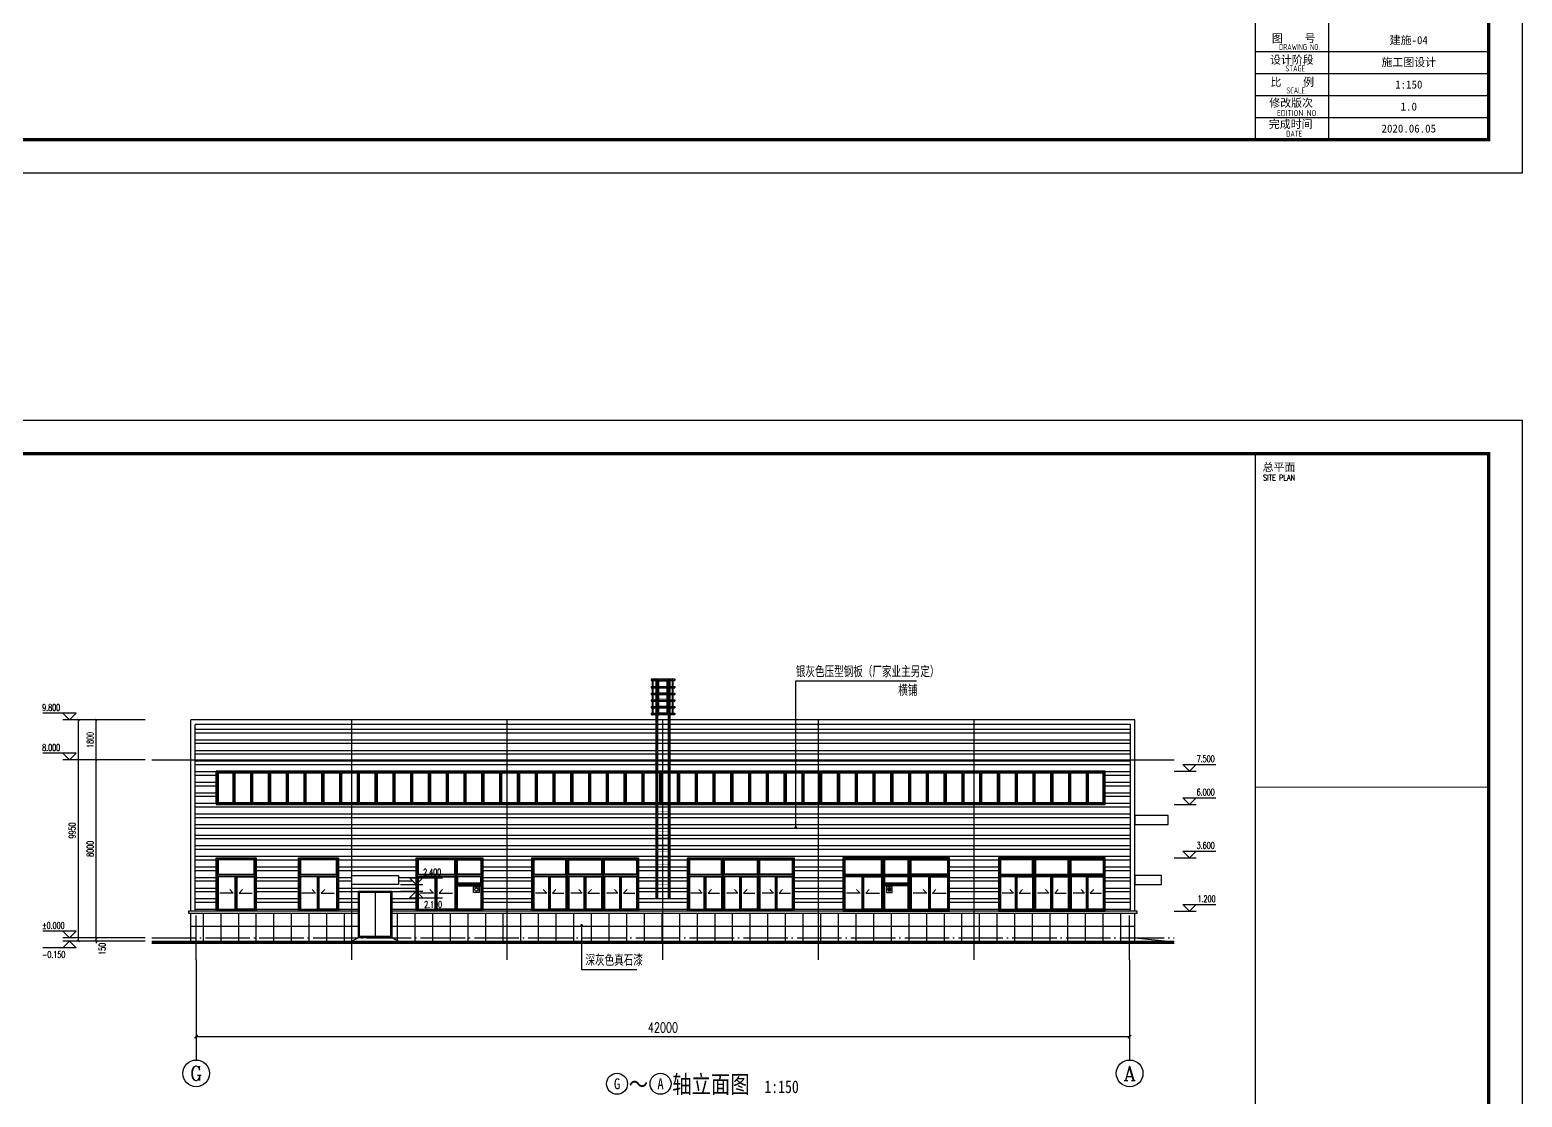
# Model space of a CAD drawing. Extents: x -16809 to 109341, y -15901 to 593582.
# Drawn here: x 42198 to 109341, y 168524 to 216541 of the extents above; entities that cross this region are included whole.
import ezdxf
from ezdxf.enums import TextEntityAlignment as Align

# ---------------------------------------------------------------- set-up
doc = ezdxf.new("R2010")
doc.units = 0
doc.header["$LTSCALE"] = 1000
doc.header["$MEASUREMENT"] = 0
doc.linetypes.add('DASHED', pattern=[0.75, 0.5, -0.25])
doc.linetypes.add('DOTE', pattern=[2.42, 2, -0.2, 0.02, -0.2])
doc.layers.get('Defpoints').update_dxf_attribs({"color": 250})
for name, color, linetype in [('0 - 立面线', 7, 'Continuous'), ('0-建筑立面', 255, 'Continuous'), ('AXIS', 171, 'Continuous'), ('AXIS_TEXT', 7, 'Continuous'), ('DIM_ELEV', 171, 'Continuous'), ('DIM_LEAD', 171, 'Continuous'), ('DOTE', 14, 'DOTE'), ('PUB_TEXT', 7, 'Continuous'), ('PUB_TITLE', 171, 'Continuous'), ('TK', 4, 'Continuous'), ('WINDOW', 140, 'Continuous'), ('填充', 8, 'Continuous')]:
    doc.layers.add(name, color=color, linetype=linetype)
doc.layers.add('02', color=1, linetype='Continuous', lineweight=15)
doc.styles.add('_TCH_AXIS', font='COMPLEX', dxfattribs={"bigfont": 'GBCBIG'})
doc.styles.add('_TCH_DIM', font='SIMPLEX', dxfattribs={"bigfont": 'GBCBIG'})
doc.styles.add('_TCH_DIM_T3', font='SIMPLEX', dxfattribs={"width": 0.705882, "bigfont": 'GBCBIG'})
doc.styles.add('COMPLEX', font='COMPLEX')
doc.styles.add('ROMANS', font='romans__.ttf', dxfattribs={"width": 0.65, "height": 231.275})
doc.styles.add('TSSD_REIN', font='tssdeng.shx', dxfattribs={"width": 0.7, "bigfont": 'tssdchn.shx'})
doc.styles.add('图签宋体', font='', dxfattribs={"height": 300})
doc.styles.add('宋体', font='', dxfattribs={"width": 0.8})
doc.styles.get('图签宋体').set_extended_font_data('NSimSun')
doc.styles.get('宋体').set_extended_font_data('SimSun')
doc.dimstyles.new('_TCH_ARCH&&100', dxfattribs={"dimtxt": 297.5, "dimasz": 100, "dimexe": 250, "dimexo": 300, "dimgap": 126.25, "dimtad": 1, "dimdec": 0, "dimzin": 0, "dimdsep": 46, "dimtxsty": '_TCH_DIM_T3', "dimblk": 'ARCHTICK', "dimcen": 0.09, "dimclrt": 7, "dimazin": 2, "dimtfac": 1, "dimtdec": 0, "dimtix": 1, "dimtmove": 2, "dimatfit": 3, "dimfxl": 0, "dimtolj": 1, "dimtzin": 0, "dimarcsym": 0})
doc.dimstyles.new('_TCH_ARCH&&150', dxfattribs={"dimtxt": 446.25, "dimasz": 150, "dimexe": 375, "dimexo": 450, "dimgap": 189.375, "dimtad": 1, "dimdec": 0, "dimzin": 0, "dimdsep": 46, "dimtxsty": '_TCH_DIM_T3', "dimblk": 'ARCHTICK', "dimcen": 0.09, "dimclrt": 7, "dimazin": 2, "dimtfac": 1, "dimtdec": 0, "dimtix": 1, "dimtmove": 2, "dimatfit": 3, "dimfxl": 0, "dimtolj": 1, "dimtzin": 0, "dimarcsym": 0})

# ---------------------------------------------------------------- blocks, each defined once
blk = doc.blocks.new('A$C7BE47643')
at = {"layer": 'WINDOW'}
for p, q in [((800, 50), (800, 1575)), ((2400, 50), (2400, 1575)), ((4000, 50), (4000, 1575))]:
    blk.add_line(p, q, dxfattribs=at)
for points in [[(0, 0), (4800, 0), (4800, 2400), (0, 2400)], [(50, 50), (4750, 50), (4750, 2350), (50, 2350)], [(1575, 2350), (1625, 2350), (1625, 50), (1575, 50)], [(3175, 2350), (3225, 2350), (3225, 50), (3175, 50)], [(4750, 1625), (4750, 1575), (50, 1575), (50, 1625)]]:
    blk.add_lwpolyline(points, close=True, dxfattribs=at)
at = {"layer": 'WINDOW', "color": 252}
for points in [[(1535, 2310), (90, 2310), (90, 1665), (1535, 1665)], [(3135, 2310), (1665, 2310), (1665, 1665), (3135, 1665)], [(3265, 2310), (4710, 2310), (4710, 1665), (3265, 1665)], [(760, 1535), (90, 1535), (90, 90), (760, 90)], [(840, 1535), (1535, 1535), (1535, 90), (840, 90)], [(2360, 1535), (1665, 1535), (1665, 90), (2360, 90)], [(2440, 1535), (3135, 1535), (3135, 90), (2440, 90)], [(3960, 1535), (3265, 1535), (3265, 90), (3960, 90)], [(4040, 1535), (4710, 1535), (4710, 90), (4040, 90)]]:
    blk.add_lwpolyline(points, close=True, dxfattribs=at)
at = {"layer": 'WINDOW'}
for points in [[(515, 972), (671, 813), (160, 813)], [(1085, 972), (929, 813), (1440, 813)], [(2115, 972), (2271, 813), (1760, 813)], [(2685, 972), (2529, 813), (3040, 813)], [(3715, 972), (3871, 813), (3360, 813)], [(4285, 972), (4129, 813), (4640, 813)]]:
    blk.add_lwpolyline(points, dxfattribs=at)
blk = doc.blocks.new('A$C474D48D3')
at = {"layer": '02'}
h = blk.add_hatch(color=256, dxfattribs=at)
edge = h.paths.add_edge_path()
edge.add_arc((-125, -125), 75, 0, 360)
blk.add_lwpolyline([(-250, 0), (0, 0), (0, -250), (-250, -250)], close=True)
blk.add_circle((-125, -125), 75)
blk = doc.blocks.new('A$C5D2F2028')
at = {"layer": 'WINDOW'}
for p, q in [((900, 50), (900, 1575)), ((3900, 50), (3900, 1575))]:
    blk.add_line(p, q, dxfattribs=at)
for points in [[(0, 0), (4800, 0), (4800, 2400), (0, 2400)], [(50, 50), (4750, 50), (4750, 2350), (50, 2350)], [(1775, 2350), (1825, 2350), (1825, 50), (1775, 50)], [(2975, 2350), (3025, 2350), (3025, 50), (2975, 50)], [(4750, 1625), (4750, 1575), (50, 1575), (50, 1625)]]:
    blk.add_lwpolyline(points, close=True, dxfattribs=at)
at = {"layer": 'WINDOW', "color": 252}
for points in [[(1735, 2310), (90, 2310), (90, 1665), (1735, 1665)], [(2935, 2310), (1865, 2310), (1865, 1665), (2935, 1665)], [(3065, 2310), (4710, 2310), (4710, 1665), (3065, 1665)], [(860, 1535), (90, 1535), (90, 90), (860, 90)], [(940, 1535), (1735, 1535), (1735, 90), (940, 90)], [(1865, 1265), (2935, 1265), (2935, 1535), (1865, 1535)], [(3860, 1535), (3065, 1535), (3065, 90), (3860, 90)], [(3940, 1535), (4710, 1535), (4710, 90), (3940, 90)], [(2935, 1135), (1865, 1135), (1865, 90), (2935, 90)]]:
    blk.add_lwpolyline(points, close=True, dxfattribs=at)
at = {"layer": 'WINDOW'}
for points in [[(615, 972), (771, 813), (160, 813)], [(1185, 972), (1029, 813), (1640, 813)], [(1825, 1225), (2975, 1225)], [(2975, 1175), (1825, 1175)], [(3615, 972), (3771, 813), (3160, 813)], [(4185, 972), (4029, 813), (4640, 813)]]:
    blk.add_lwpolyline(points, dxfattribs=at)
at = {"xscale": -1}
blk.add_blockref('A$C474D48D3', (1965, 1091), dxfattribs=at)
blk = doc.blocks.new('A$C1AEC7027')
at = {"layer": 'WINDOW'}
blk.add_line((750, 2050), (750, 50), dxfattribs=at)
for points in [[(1500, 2100), (0, 2100), (0, 0), (1500, 0)], [(1450, 2050), (50, 2050), (50, 50), (1450, 50)]]:
    blk.add_lwpolyline(points, close=True, dxfattribs=at)
blk = doc.blocks.new('A$C044746B4')
at = {"layer": 'WINDOW'}
blk.add_line((2100, 50), (2100, 1575), dxfattribs=at)
for points in [[(0, 0), (3000, 0), (3000, 2400), (0, 2400)], [(50, 50), (2950, 50), (2950, 2350), (50, 2350)], [(1175, 2350), (1225, 2350), (1225, 50), (1175, 50)], [(2950, 1625), (2950, 1575), (50, 1575), (50, 1625)], [(1175, 1225), (50, 1225), (50, 1175), (1175, 1175)]]:
    blk.add_lwpolyline(points, close=True, dxfattribs=at)
at = {"layer": 'WINDOW', "color": 252}
for points in [[(1135, 2310), (90, 2310), (90, 1665), (1135, 1665)], [(1265, 2310), (2910, 2310), (2910, 1665), (1265, 1665)], [(1135, 1265), (90, 1265), (90, 1535), (1135, 1535)], [(2060, 1535), (1265, 1535), (1265, 90), (2060, 90)], [(2140, 1535), (2910, 1535), (2910, 90), (2140, 90)], [(1135, 1135), (90, 1135), (90, 90), (1135, 90)]]:
    blk.add_lwpolyline(points, close=True, dxfattribs=at)
at = {"layer": 'WINDOW'}
for points in [[(1815, 972), (1971, 813), (1360, 813)], [(2385, 972), (2229, 813), (2840, 813)]]:
    blk.add_lwpolyline(points, dxfattribs=at)
at = {"xscale": -1}
blk.add_blockref('A$C474D48D3', (165, 1091), dxfattribs=at)
blk = doc.blocks.new('A$C18C72275')
at = {"layer": 'WINDOW'}
blk.add_line((900, 50), (900, 1575), dxfattribs=at)
for points in [[(1800, 0), (0, 0), (0, 2400), (1800, 2400)], [(1750, 50), (50, 50), (50, 2350), (1750, 2350)], [(50, 1625), (50, 1575), (1750, 1575), (1750, 1625)]]:
    blk.add_lwpolyline(points, close=True, dxfattribs=at)
at = {"layer": 'WINDOW', "color": 252}
for points in [[(1710, 2310), (90, 2310), (90, 1665), (1710, 1665)], [(860, 1535), (90, 1535), (90, 90), (860, 90)], [(940, 1535), (1710, 1535), (1710, 90), (940, 90)]]:
    blk.add_lwpolyline(points, close=True, dxfattribs=at)
at = {"layer": 'WINDOW'}
for points in [[(615, 972), (771, 813), (160, 813)], [(1185, 972), (1029, 813), (1615, 813)]]:
    blk.add_lwpolyline(points, dxfattribs=at)
blk = doc.blocks.new('GeYuanFrame_12877651', base_point=(20.09, 4.53))
at = {"layer": 'PUB_TITLE'}
blk.add_lwpolyline([(803.09, 14.53), (803.09, 111.33)], dxfattribs=at)
at = {"layer": 'TK'}
for p, q in [((781.09, 40.97), (851.09, 40.97)), ((781.09, 34.37), (851.09, 34.37)), ((781.09, 27.77), (851.09, 27.77)), ((781.09, 21.17), (851.09, 21.17)), ((781.09, 14.53), (851.09, 14.53))]:
    blk.add_line(p, q, dxfattribs=at)
blk.add_lwpolyline([(20.09, 4.53), (20.09, 598.53), (861.09, 598.53), (861.09, 4.53)], close=True, dxfattribs=at)
at = {"layer": 'TK', "const_width": 1}
blk.add_lwpolyline([(45.09, 588.53), (851.09, 588.53), (851.09, 14.53), (45.09, 14.53)], close=True, dxfattribs=at)
at = {"layer": 'TK', "const_width": 0.4}
blk.add_lwpolyline([(781.09, 588.53), (781.09, 14.53)], dxfattribs=at)
at = {"layer": 'TK', "style": '图签宋体'}
for s, p in [('图    号', (786.02, 43.77)), ('设计阶段', (785.45, 37.32)), ('比    例', (785.59, 30.63)), ('修改版次', (785.24, 24.41)), ('完成时间', (785.11, 18.02))]:
    blk.add_text(s, height=2.4, dxfattribs=at).set_placement(p)
at = {"layer": 'TK', "style": 'TSSD_REIN'}
for s, width, p in [('DRAWING NO.', 0.7, (788.19, 41.45)), ('STAGE', 0.7, (790.09, 35.03)), ('SCALE', 0.7, (790.38, 28.42)), ('EDITION NO.', 0.8, (787.53, 21.64)), ('DATE', 0.7, (790.33, 15.45))]:
    blk.add_text(s, height=1.8, dxfattribs=dict(at, width=width)).set_placement(p)
at = {"layer": 'TK', "char_height": 2.4, "width": 48, "attachment_point": 5, "style": '图签宋体'}
for s, insert in [('建施-04', (827.09, 44.27)), ('施工图设计', (827.09, 37.67)), ('1:150', (827.09, 31.07)), ('1.0', (827.09, 24.47)), ('2020.06.05', (827.09, 17.88))]:
    blk.add_mtext(s, dxfattribs=dict(at, insert=insert))
blk = doc.blocks.new('GeYuanFrame_23765231', base_point=(20.09, 4.53))
at = {"layer": 'TK'}
blk.add_lwpolyline([(20.09, 4.53), (20.09, 598.53), (861.09, 598.53), (861.09, 4.53)], close=True, dxfattribs=at)
at = {"layer": 'TK', "const_width": 1}
blk.add_lwpolyline([(45.09, 588.53), (851.09, 588.53), (851.09, 14.53), (45.09, 14.53)], close=True, dxfattribs=at)
at = {"layer": 'TK'}
for points, const_width in [([(781.09, 588.53), (781.09, 14.53)], 0.4), ([(781.09, 488.5), (851.09, 488.5)], 0.35)]:
    blk.add_lwpolyline(points, dxfattribs=dict(at, const_width=const_width))
at = {"layer": 'TK', "style": '图签宋体'}
blk.add_text('总平面', height=2.4, dxfattribs=at).set_placement((783.23, 583.28))
at = {"layer": 'TK', "style": 'ROMANS', "width": 0.76}
blk.add_text('SITE PLAN', height=1.697, dxfattribs=at).set_placement((783.35, 580.49))
blk = doc.blocks.new('QERQ')
at = {"layer": 'WINDOW'}
for p, q in [((0, 50), (0, 1450)), ((800, 50), (800, 1450)), ((1600, 50), (1600, 1450)), ((2400, 50), (2400, 1450)), ((3200, 50), (3200, 1450)), ((4000, 50), (4000, 1450)), ((4800, 50), (4800, 1450)), ((5600, 50), (5600, 1450)), ((6400, 50), (6400, 1450)), ((7200, 50), (7200, 1450)), ((8000, 50), (8000, 1450)), ((8800, 50), (8800, 1450)), ((9600, 50), (9600, 1450)), ((10400, 50), (10400, 1450)), ((11200, 50), (11200, 1450)), ((12000, 50), (12000, 1450)), ((12800, 50), (12800, 1450)), ((13600, 50), (13600, 1450)), ((14400, 50), (14400, 1450)), ((15200, 50), (15200, 1450)), ((16000, 50), (16000, 1450)), ((16800, 50), (16800, 1450)), ((17600, 50), (17600, 1450)), ((18400, 50), (18400, 1450)), ((19200, 50), (19200, 1450)), ((20000, 50), (20000, 1450)), ((20800, 50), (20800, 1450)), ((21600, 50), (21600, 1450)), ((22400, 50), (22400, 1450)), ((23200, 50), (23200, 1450)), ((24000, 50), (24000, 1450)), ((24800, 50), (24800, 1450)), ((25600, 50), (25600, 1450)), ((26400, 50), (26400, 1450)), ((27200, 50), (27200, 1450)), ((28000, 50), (28000, 1450)), ((28800, 50), (28800, 1450)), ((29600, 50), (29600, 1450)), ((30400, 50), (30400, 1450)), ((31200, 50), (31200, 1450)), ((32000, 50), (32000, 1450)), ((32800, 50), (32800, 1450)), ((33600, 50), (33600, 1450)), ((34400, 50), (34400, 1450)), ((35200, 50), (35200, 1450)), ((36000, 50), (36000, 1450)), ((36800, 50), (36800, 1450)), ((37600, 50), (37600, 1450)), ((38400, 50), (38400, 1450)), ((39200, 50), (39200, 1450))]:
    blk.add_line(p, q, dxfattribs=at)
for points in [[(0, 0), (40000, 0), (40000, 1500), (0, 1500)], [(50, 50), (39950, 50), (39950, 1450), (50, 1450)]]:
    blk.add_lwpolyline(points, close=True, dxfattribs=at)
at = {"layer": 'WINDOW', "color": 251}
for points in [[(760, 1410), (90, 1410), (90, 90), (760, 90)], [(1560, 1410), (840, 1410), (840, 90), (1560, 90)], [(2360, 1410), (1640, 1410), (1640, 90), (2360, 90)], [(3160, 1410), (2440, 1410), (2440, 90), (3160, 90)], [(3960, 1410), (3240, 1410), (3240, 90), (3960, 90)], [(4760, 1410), (4040, 1410), (4040, 90), (4760, 90)], [(5560, 1410), (4840, 1410), (4840, 90), (5560, 90)], [(6360, 1410), (5640, 1410), (5640, 90), (6360, 90)], [(7160, 1410), (6440, 1410), (6440, 90), (7160, 90)], [(7960, 1410), (7240, 1410), (7240, 90), (7960, 90)], [(8760, 1410), (8040, 1410), (8040, 90), (8760, 90)], [(9560, 1410), (8840, 1410), (8840, 90), (9560, 90)], [(10360, 1410), (9640, 1410), (9640, 90), (10360, 90)], [(11160, 1410), (10440, 1410), (10440, 90), (11160, 90)], [(11960, 1410), (11240, 1410), (11240, 90), (11960, 90)], [(12760, 1410), (12040, 1410), (12040, 90), (12760, 90)], [(13560, 1410), (12840, 1410), (12840, 90), (13560, 90)], [(14360, 1410), (13640, 1410), (13640, 90), (14360, 90)], [(15160, 1410), (14440, 1410), (14440, 90), (15160, 90)], [(15960, 1410), (15240, 1410), (15240, 90), (15960, 90)], [(16760, 1410), (16040, 1410), (16040, 90), (16760, 90)], [(17560, 1410), (16840, 1410), (16840, 90), (17560, 90)], [(18360, 1410), (17640, 1410), (17640, 90), (18360, 90)], [(19160, 1410), (18440, 1410), (18440, 90), (19160, 90)], [(19960, 1410), (19240, 1410), (19240, 90), (19960, 90)], [(20760, 1410), (20040, 1410), (20040, 90), (20760, 90)], [(21560, 1410), (20840, 1410), (20840, 90), (21560, 90)], [(22360, 1410), (21640, 1410), (21640, 90), (22360, 90)], [(23160, 1410), (22440, 1410), (22440, 90), (23160, 90)], [(23960, 1410), (23240, 1410), (23240, 90), (23960, 90)], [(24760, 1410), (24040, 1410), (24040, 90), (24760, 90)], [(25560, 1410), (24840, 1410), (24840, 90), (25560, 90)], [(26360, 1410), (25640, 1410), (25640, 90), (26360, 90)], [(27160, 1410), (26440, 1410), (26440, 90), (27160, 90)], [(27960, 1410), (27240, 1410), (27240, 90), (27960, 90)], [(28760, 1410), (28040, 1410), (28040, 90), (28760, 90)], [(29560, 1410), (28840, 1410), (28840, 90), (29560, 90)], [(30360, 1410), (29640, 1410), (29640, 90), (30360, 90)], [(31160, 1410), (30440, 1410), (30440, 90), (31160, 90)], [(31960, 1410), (31240, 1410), (31240, 90), (31960, 90)], [(32760, 1410), (32040, 1410), (32040, 90), (32760, 90)], [(33560, 1410), (32840, 1410), (32840, 90), (33560, 90)], [(34360, 1410), (33640, 1410), (33640, 90), (34360, 90)], [(35160, 1410), (34440, 1410), (34440, 90), (35160, 90)], [(35960, 1410), (35240, 1410), (35240, 90), (35960, 90)], [(36760, 1410), (36040, 1410), (36040, 90), (36760, 90)], [(37560, 1410), (36840, 1410), (36840, 90), (37560, 90)], [(38360, 1410), (37640, 1410), (37640, 90), (38360, 90)], [(39160, 1410), (38440, 1410), (38440, 90), (39160, 90)], [(39240, 90), (39910, 90), (39910, 1410), (39240, 1410)]]:
    blk.add_lwpolyline(points, close=True, dxfattribs=at)
blk = doc.blocks.new('A$C04A87C28')
for p, q in [((784, 11631), (-284, 11631)), ((-284, 11631), (-284, 11574)), ((-284, 11574), (784, 11574)), ((-215, 11299), (-215, 11574)), ((-185, 11299), (-185, 11574)), ((-57, 1801), (-57, 11631)), ((0, 11631), (0, 1800)), ((32, 11299), (32, 11574)), ((62, 11299), (62, 11574)), ((438, 11299), (438, 11574)), ((468, 11299), (468, 11574)), ((500, 1800), (500, 11631)), ((557, 11631), (557, 1801)), ((685, 11299), (685, 11574)), ((715, 11299), (715, 11574)), ((784, 11631), (784, 11574)), ((-284, 11299), (784, 11299)), ((-284, 11299), (-284, 11249)), ((-284, 11249), (784, 11249)), ((-284, 10999), (784, 10999)), ((-284, 10999), (-284, 10949)), ((-284, 10949), (784, 10949)), ((-215, 10999), (-215, 11249)), ((-215, 10699), (-215, 10949)), ((-185, 10999), (-185, 11249)), ((-185, 10699), (-185, 10949)), ((32, 10999), (32, 11249)), ((32, 10699), (32, 10949)), ((62, 10999), (62, 11249)), ((62, 10699), (62, 10949)), ((438, 10999), (438, 11249)), ((438, 10699), (438, 10949)), ((468, 10999), (468, 11249)), ((468, 10699), (468, 10949)), ((685, 10999), (685, 11249)), ((685, 10699), (685, 10949)), ((715, 10999), (715, 11249)), ((715, 10699), (715, 10949)), ((784, 11299), (784, 11249)), ((784, 10999), (784, 10949)), ((-284, 10699), (784, 10699)), ((-284, 10699), (-284, 10649)), ((-284, 10649), (784, 10649)), ((-284, 10399), (784, 10399)), ((-284, 10399), (-284, 10349)), ((-284, 10349), (784, 10349)), ((-284, 10099), (784, 10099)), ((-284, 10099), (-284, 10049)), ((-215, 10399), (-215, 10649)), ((-215, 10099), (-215, 10349)), ((-185, 10399), (-185, 10649)), ((-185, 10099), (-185, 10349)), ((32, 10399), (32, 10649)), ((32, 10099), (32, 10349)), ((62, 10399), (62, 10649)), ((62, 10099), (62, 10349)), ((438, 10399), (438, 10649)), ((438, 10099), (438, 10349)), ((468, 10399), (468, 10649)), ((468, 10099), (468, 10349)), ((685, 10399), (685, 10649)), ((685, 10099), (685, 10349)), ((715, 10399), (715, 10649)), ((715, 10099), (715, 10349)), ((784, 10699), (784, 10649)), ((784, 10399), (784, 10349)), ((784, 10099), (784, 10049)), ((-284, 10049), (784, 10049)), ((-215, 10031), (-215, 10049)), ((-215, 10031), (-185, 10031)), ((-185, 10031), (-185, 10049)), ((32, 10031), (32, 10049)), ((32, 10031), (62, 10031)), ((62, 10031), (62, 10049)), ((438, 10031), (438, 10049)), ((468, 10031), (438, 10031)), ((468, 10031), (468, 10049)), ((685, 10031), (685, 10049)), ((715, 10031), (685, 10031)), ((715, 10031), (715, 10049)), ((0, 1800), (-56, 1800)), ((500, 1800), (556, 1800))]:
    blk.add_line(p, q)
at = {"linetype": 'DASHED', "ltscale": 0.1}
for p, q in [((784, 11624), (-284, 11624)), ((-50, 11631), (-50, 1800)), ((550, 1800), (550, 11631)), ((-57, 10999), (-57, 11249)), ((-57, 10699), (-57, 10949)), ((-50, 11249), (-50, 10999)), ((-50, 10949), (-50, 10699)), ((0, 11249), (0, 10999)), ((0, 10949), (0, 10699)), ((500, 11249), (500, 10999)), ((500, 10949), (500, 10699)), ((550, 11249), (550, 10999)), ((550, 10949), (550, 10699)), ((557, 11249), (557, 10999)), ((557, 10949), (557, 10699)), ((-57, 10399), (-57, 10649)), ((-57, 10099), (-57, 10349)), ((-50, 10649), (-50, 10399)), ((-50, 10349), (-50, 10099)), ((0, 10649), (0, 10399)), ((0, 10349), (0, 10099)), ((500, 10649), (500, 10399)), ((500, 10349), (500, 10099)), ((550, 10649), (550, 10399)), ((550, 10349), (550, 10099)), ((557, 10649), (557, 10399)), ((557, 10349), (557, 10099))]:
    blk.add_line(p, q, dxfattribs=at)
at = {"const_width": 10}
for points in [[(-116, 11580), (-72, 11580), (-72, 11510)], [(0, 11530), (500, 11530)], [(618, 11580), (574, 11580), (574, 11510)], [(0, 11230), (500, 11230)], [(0, 11049), (32, 11049)], [(0, 10930), (500, 10930)], [(0, 10749), (32, 10749)], [(468, 11049), (500, 11049)], [(468, 10749), (500, 10749)], [(0, 10630), (500, 10630)], [(0, 10449), (32, 10449)], [(0, 10330), (500, 10330)], [(0, 10149), (32, 10149)], [(468, 10449), (500, 10449)], [(468, 10149), (500, 10149)], [(0, 9901), (500, 9901)], [(0, 9601), (500, 9601)], [(0, 9301), (500, 9301)], [(0, 9001), (500, 9001)], [(0, 8701), (500, 8701)], [(0, 8401), (500, 8401)], [(0, 8101), (500, 8101)], [(-116, 7851), (-72, 7851), (-72, 7781)], [(0, 7801), (500, 7801)], [(0, 7501), (500, 7501)], [(618, 7851), (574, 7851), (574, 7781)], [(0, 7201), (500, 7201)], [(0, 6901), (500, 6901)], [(0, 6601), (500, 6601)], [(0, 6301), (500, 6301)], [(0, 6001), (500, 6001)], [(0, 5701), (500, 5701)], [(0, 5401), (500, 5401)], [(-116, 5151), (-72, 5151), (-72, 5081)], [(0, 5101), (500, 5101)], [(0, 4801), (500, 4801)], [(618, 5151), (574, 5151), (574, 5081)], [(0, 4501), (500, 4501)], [(0, 4201), (500, 4201)], [(0, 3901), (500, 3901)], [(0, 3601), (500, 3601)], [(-116, 2999), (-72, 2999), (-72, 2929)], [(0, 3301), (500, 3301)], [(0, 3001), (500, 3001)], [(0, 2701), (500, 2701)], [(0, 2701), (500, 2701)], [(618, 2999), (574, 2999), (574, 2929)], [(0, 2401), (500, 2401)], [(0, 2101), (500, 2101)]]:
    blk.add_lwpolyline(points, dxfattribs=at)
at = {"linetype": 'DASHED', "ltscale": 0.1, "const_width": 10}
for points in [[(62, 11049), (438, 11049)], [(62, 10749), (438, 10749)], [(62, 10449), (438, 10449)], [(62, 10149), (438, 10149)]]:
    blk.add_lwpolyline(points, dxfattribs=at)
for centre, start, end in [((-56, 1801), 180, 270), ((556, 1801), 270, 0)]:
    blk.add_arc(centre, 1, start, end)
blk = doc.blocks.new('_AXISO')
blk.add_circle((0, 0), 0.5)
at = {"layer": 'AXIS_TEXT', "style": 'COMPLEX', "width": 1.041667}
blk.add_attdef('A', text='', height=0.56, dxfattribs=at).set_placement((-0.25, -0.28), (0.25, -0.28), align=Align.FIT)
blk = doc.blocks.new('_ArchTick')
at = {"color": 0, "linetype": 'ByBlock', "const_width": 0.4}
blk.add_lwpolyline([(-0.5, -0.5), (0.5, 0.5)], dxfattribs=at)
blk = doc.blocks.new('*D121')
at = {"layer": 'AXIS', "color": 0, "lineweight": -2}
for p, q in [((49682, 174245), (49682, 170870)), ((91682, 174245), (91682, 170870)), ((49682, 171245), (91682, 171245))]:
    blk.add_line(p, q, dxfattribs=at)
at = {"layer": 'Defpoints', "color": 0}
for p in [(49682, 174695), (91682, 174695), (91682, 171245)]:
    blk.add_point(p, dxfattribs=at)
at = {"layer": 'AXIS', "color": 0, "lineweight": -2, "xscale": 150, "yscale": 150, "zscale": 150, "rotation": 180}
blk.add_blockref('_ArchTick', (49682, 171245), dxfattribs=at)
at = {"layer": 'AXIS', "color": 0, "lineweight": -2, "xscale": 150, "yscale": 150, "zscale": 150}
blk.add_blockref('_ArchTick', (91682, 171245), dxfattribs=at)
at = {"layer": 'AXIS', "color": 7, "insert": (70682, 171657), "char_height": 446.2, "attachment_point": 5, "style": '_TCH_DIM_T3'}
blk.add_mtext('\\A1;42000', dxfattribs=at)
blk = doc.blocks.new('*D122')
at = {"layer": 'AXIS', "color": 0, "lineweight": -2}
for p, q in [((47382, 185495), (44132, 185495)), ((44382, 175545), (44382, 185495)), ((47382, 175545), (44132, 175545))]:
    blk.add_line(p, q, dxfattribs=at)
at = {"layer": 'Defpoints', "color": 0}
for p in [(44382, 185495), (47682, 185495), (47682, 175545)]:
    blk.add_point(p, dxfattribs=at)
at = {"layer": 'AXIS', "color": 0, "lineweight": -2, "xscale": 100, "yscale": 100, "zscale": 100}
for p, rotation in [((44382, 185495), 90), ((44382, 175545), 270)]:
    blk.add_blockref('_ArchTick', p, dxfattribs=dict(at, rotation=rotation))
at = {"layer": 'AXIS', "color": 7, "insert": (44107, 180520), "char_height": 297.5, "attachment_point": 5, "rotation": 90, "style": '_TCH_DIM_T3'}
blk.add_mtext('\\A1;9950', dxfattribs=at)
blk = doc.blocks.new('*D123')
at = {"layer": 'AXIS', "color": 0, "lineweight": -2}
for p, q in [((47382, 175695), (44932, 175695)), ((47382, 175545), (44932, 175545)), ((45182, 175695), (45182, 175795)), ((45182, 175545), (45182, 175695)), ((45182, 175545), (45182, 175445))]:
    blk.add_line(p, q, dxfattribs=at)
at = {"layer": 'Defpoints', "color": 0}
for p in [(45182, 175695), (47682, 175695), (47682, 175545)]:
    blk.add_point(p, dxfattribs=at)
at = {"layer": 'AXIS', "color": 0, "lineweight": -2, "xscale": 100, "yscale": 100, "zscale": 100}
for p, rotation in [((45182, 175695), 270), ((45182, 175545), 90)]:
    blk.add_blockref('_ArchTick', p, dxfattribs=dict(at, rotation=rotation))
at = {"layer": 'AXIS', "color": 7, "insert": (45457, 175195), "char_height": 297.5, "attachment_point": 5, "rotation": 90, "style": '_TCH_DIM_T3'}
blk.add_mtext('\\A1;150', dxfattribs=at)
blk = doc.blocks.new('*D124')
at = {"layer": 'AXIS', "color": 0, "lineweight": -2}
for p, q in [((47382, 183695), (44932, 183695)), ((45182, 175695), (45182, 183695)), ((47382, 175695), (44932, 175695))]:
    blk.add_line(p, q, dxfattribs=at)
at = {"layer": 'Defpoints', "color": 0}
for p in [(45182, 183695), (47682, 183695), (47682, 175695)]:
    blk.add_point(p, dxfattribs=at)
at = {"layer": 'AXIS', "color": 0, "lineweight": -2, "xscale": 100, "yscale": 100, "zscale": 100}
for p, rotation in [((45182, 183695), 90), ((45182, 175695), 270)]:
    blk.add_blockref('_ArchTick', p, dxfattribs=dict(at, rotation=rotation))
at = {"layer": 'AXIS', "color": 7, "insert": (44907, 179695), "char_height": 297.5, "attachment_point": 5, "rotation": 90, "style": '_TCH_DIM_T3'}
blk.add_mtext('\\A1;8000', dxfattribs=at)
blk = doc.blocks.new('*D125')
at = {"layer": 'AXIS', "color": 0, "lineweight": -2}
for p, q in [((47382, 185495), (44932, 185495)), ((45182, 183695), (45182, 185495)), ((47382, 183695), (44932, 183695))]:
    blk.add_line(p, q, dxfattribs=at)
at = {"layer": 'Defpoints', "color": 0}
for p in [(45182, 185495), (47682, 185495), (47682, 183695)]:
    blk.add_point(p, dxfattribs=at)
at = {"layer": 'AXIS', "color": 0, "lineweight": -2, "xscale": 100, "yscale": 100, "zscale": 100}
for p, rotation in [((45182, 185495), 90), ((45182, 183695), 270)]:
    blk.add_blockref('_ArchTick', p, dxfattribs=dict(at, rotation=rotation))
at = {"layer": 'AXIS', "color": 7, "insert": (44907, 184595), "char_height": 297.5, "attachment_point": 5, "rotation": 90, "style": '_TCH_DIM_T3'}
blk.add_mtext('\\A1;1800', dxfattribs=at)

msp = doc.modelspace()

# ---------------------------------------------------------------- hatches: boundary and pattern name
at = {"layer": '填充'}
h = msp.add_hatch(dxfattribs=at)
h.set_pattern_fill('ANSI32,_O', color=250, scale=100, angle=135)
h.set_pattern_definition([(180, (0, -78448.35), (-3e-14, -476.25), []), (180, (-158.75, -78289.6), (-3e-14, -476.25), [])])
h.paths.add_polyline_path([(91721.5, 185294.9), (49641.5, 185294.9), (49641.5, 176894.9), (50581.5, 176894.9), (50581.5, 179294.9), (52381.5, 179294.9), (52381.5, 176894.9), (54281.5, 176894.9), (54281.5, 179294.9), (56081.5, 179294.9), (56081.5, 176894.9), (56981.5, 176894.9), (56981.5, 177794.9), (58481.5, 177794.9), (58481.5, 176894.9), (59581.5, 176894.9), (59581.5, 177494.9), (59281.5, 177494.9), (59581.5, 177794.9), (59581.5, 178094.9), (59281.5, 178394.9), (59581.5, 178394.9), (59581.5, 179294.9), (62581.5, 179294.9), (62581.5, 176894.9), (64781.5, 176894.9), (64781.5, 179294.9), (69581.5, 179294.9), (69581.5, 176894.9), (71781.5, 176894.9), (71781.5, 179294.9), (76581.5, 179294.9), (76581.5, 176894.9), (78781.5, 176894.9), (78781.5, 179294.9), (83581.5, 179294.9), (83581.5, 176894.9), (85781.5, 176894.9), (85781.5, 179294.9), (90581.5, 179294.9), (90581.5, 176894.9), (91721.5, 176894.9)])
h.paths.add_polyline_path([(50581.5, 181694.9), (50581.5, 183194.9), (90581.5, 183194.9), (90581.5, 181694.9)], flags=16)
h.paths.add_polyline_path([(50631.5, 181744.9), (50631.5, 183144.9), (90531.5, 183144.9), (90531.5, 181744.9)], flags=0)
h.paths.add_polyline_path([(58781.5, 178494.9), (58781.5, 178094.9), (56681.5, 178094.9), (56681.5, 178494.9)], flags=16)
h = msp.add_hatch(dxfattribs=at)
h.set_pattern_fill('NET', color=250, scale=250)
h.set_pattern_definition([(0, (0, 0), (0, 793.75), []), (90, (0, 0), (-793.75, 5e-14), [])])
h.paths.add_polyline_path([(91921.5, 175544.9), (91921.5, 176794.9), (58481.5, 176794.9), (58481.5, 175694.9), (58781.5, 175544.9)])
h.paths.add_polyline_path([(56681.5, 175544.9), (56981.5, 175694.9), (56981.5, 176794.9), (49441.5, 176794.9), (49441.5, 175544.9)])

# ---------------------------------------------------------------- linework, layer by layer
for p, q in [((91921.5, 176894.9), (91921.5, 185494.9)), ((91721.5, 176894.9), (91721.5, 185294.9)), ((91921.5, 175544.9), (91921.5, 176794.9)), ((92021.5, 176794.9), (92021.5, 176894.9))]:
    msp.add_line(p, q)
at = {"const_width": 100}
msp.add_lwpolyline([(47681.5, 175494.9), (93681.5, 175494.9)], dxfattribs=at)
for points in [[(47681.5, 175544.9), (93681.5, 175544.9)], [(47681.5, 175444.9), (93681.5, 175444.9)]]:
    msp.add_lwpolyline(points)
at = {"layer": '0 - 立面线'}
for p, q in [((49441.5, 176894.9), (49441.5, 185494.9)), ((49641.5, 176894.9), (49641.5, 185294.9)), ((49341.5, 176894.9), (49341.5, 176794.9)), ((56981.5, 176894.9), (49341.5, 176894.9)), ((49341.5, 176794.9), (56981.5, 176794.9)), ((49441.5, 175544.9), (49441.5, 176794.9)), ((92021.5, 176894.9), (58481.5, 176894.9)), ((58481.5, 176794.9), (92021.5, 176794.9))]:
    msp.add_line(p, q, dxfattribs=at)
for points in [[(91921.5, 181194.9), (91921.5, 180794.9), (93421.5, 180794.9), (93421.5, 181194.9)], [(91921.5, 178494.9), (91921.5, 178094.9), (93121.5, 178094.9), (93121.5, 178494.9)]]:
    msp.add_lwpolyline(points, close=True, dxfattribs=at)
at = {"layer": '0-建筑立面'}
for p, q in [((91921.5, 185494.9), (49441.5, 185494.9)), ((91721.5, 185294.9), (49641.5, 185294.9)), ((91921.5, 175694.9), (93421.5, 175544.9))]:
    msp.add_line(p, q, dxfattribs=at)
at = {"layer": 'AXIS'}
for p, q in [((49681.5, 174694.9), (49681.5, 170194.9)), ((91681.5, 174694.9), (91681.5, 170194.9))]:
    msp.add_line(p, q, dxfattribs=at)
at = {"layer": 'Defpoints'}
for p, q in [((56681.5, 174694.9), (56681.5, 185494.9)), ((63681.5, 174694.9), (63681.5, 185494.9)), ((70681.5, 174694.9), (70681.5, 185494.9)), ((77681.5, 174694.9), (77681.5, 185494.9)), ((84681.5, 174694.9), (84681.5, 185494.9)), ((47681.5, 183694.9), (93681.5, 183694.9))]:
    msp.add_line(p, q, dxfattribs=at)
at = {"layer": 'DIM_ELEV'}
for p, q in [((44281.5, 185794.9), (42782, 185794.9)), ((43981.5, 185494.9), (43681.5, 185794.9)), ((45181.5, 185494.9), (43681.5, 185494.9)), ((43981.5, 185494.9), (44281.5, 185794.9)), ((44281.5, 183994.9), (42782, 183994.9)), ((43981.5, 183694.9), (43681.5, 183994.9)), ((43981.5, 183694.9), (44281.5, 183994.9)), ((45181.5, 183694.9), (43681.5, 183694.9)), ((94381.5, 183194.9), (94081.5, 183494.9)), ((94081.5, 183494.9), (95566, 183494.9)), ((94381.5, 183194.9), (94681.5, 183494.9)), ((93681.5, 183194.9), (94681.5, 183194.9)), ((94381.5, 181694.9), (94081.5, 181994.9)), ((94081.5, 181994.9), (95566, 181994.9)), ((94381.5, 181694.9), (94681.5, 181994.9)), ((93681.5, 181694.9), (94681.5, 181694.9)), ((93681.5, 179294.9), (94681.5, 179294.9)), ((94381.5, 179294.9), (94081.5, 179594.9)), ((94081.5, 179594.9), (95566, 179594.9)), ((94381.5, 179294.9), (94681.5, 179594.9)), ((58881.5, 178094.9), (59881.5, 178094.9)), ((59581.5, 178094.9), (59281.5, 178394.9)), ((59281.5, 178394.9), (60766, 178394.9)), ((59581.5, 178094.9), (59881.5, 178394.9)), ((58881.5, 177794.9), (59881.5, 177794.9)), ((59581.5, 177794.9), (59281.5, 177494.9)), ((59281.5, 177494.9), (60766, 177494.9)), ((59581.5, 177794.9), (59881.5, 177494.9)), ((93681.5, 176894.9), (94681.5, 176894.9)), ((94381.5, 176894.9), (94081.5, 177194.9)), ((94081.5, 177194.9), (95566, 177194.9)), ((94381.5, 176894.9), (94681.5, 177194.9)), ((44281.5, 175994.9), (42782, 175994.9)), ((43981.5, 175694.9), (43681.5, 175994.9)), ((43981.5, 175694.9), (44281.5, 175994.9)), ((44281.5, 175244.9), (42782, 175244.9)), ((45181.5, 175694.9), (43681.5, 175694.9)), ((43981.5, 175544.9), (43681.5, 175244.9)), ((45181.5, 175544.9), (43681.5, 175544.9)), ((43981.5, 175544.9), (44281.5, 175244.9))]:
    msp.add_line(p, q, dxfattribs=at)
at = {"layer": 'DIM_LEAD'}
for p, q in [((76656.8, 180656.8), (76656.8, 187256.1)), ((76656.8, 187256.1), (82092.2, 187256.1)), ((67021.9, 176255.1), (67021.9, 174272.6)), ((67021.9, 174272.6), (69511.1, 174272.6))]:
    msp.add_line(p, q, dxfattribs=at)
at = {"layer": 'DIM_LEAD', "const_width": 60}
for points in [[(76656.8, 180626.8, 1), (76656.8, 180686.8, 1)], [(67021.9, 176285.1, 1), (67021.9, 176225.1, 1)]]:
    msp.add_lwpolyline(points, format="xyb", close=True, dxfattribs=at)
at = {"layer": 'DOTE'}
for p, q in [((49681.5, 174694.9), (49681.5, 176894.9)), ((91681.5, 174694.9), (91681.5, 176894.9)), ((47681.5, 175694.9), (93681.5, 175694.9))]:
    msp.add_line(p, q, dxfattribs=at)
at = {"layer": 'PUB_TEXT'}
for centre in [(68617.1, 169125.8), (70574.5, 169125.8)]:
    msp.add_circle(centre, 472.5, dxfattribs=at)
at = {"layer": 'WINDOW'}
for points in [[(58781.5, 178494.9), (58781.5, 178094.9), (56681.5, 178094.9), (56681.5, 178494.9)], [(58481.5, 175694.9), (56981.5, 175694.9), (56681.5, 175544.9), (58781.5, 175544.9)]]:
    msp.add_lwpolyline(points, close=True, dxfattribs=at)

# ---------------------------------------------------------------- block references
for name, p in [('A$C04A87C28', (70431.5, 175693.9)), ('A$C5D2F2028', (78781.5, 176894.9))]:
    msp.add_blockref(name, p)
at = {"layer": '0-建筑立面', "xscale": 150, "yscale": 150, "zscale": 150}
for name, p in [('GeYuanFrame_12877651', (-16808.6, 210095.1)), ('GeYuanFrame_23765231', (-16808.6, 109873.5))]:
    msp.add_blockref(name, p, dxfattribs=at)
at = {"layer": '0-建筑立面'}
for name, p in [('QERQ', (50581.5, 181694.9)), ('A$C18C72275', (50581.5, 176894.9)), ('A$C18C72275', (54281.5, 176894.9))]:
    msp.add_blockref(name, p, dxfattribs=at)
at = {"layer": '0-建筑立面', "xscale": -1}
for name, p in [('A$C044746B4', (62581.5, 176894.9)), ('A$C1AEC7027', (58481.5, 175694.9))]:
    msp.add_blockref(name, p, dxfattribs=at)
at = {"layer": 'AXIS'}
ref = msp.add_blockref('_AXISO', (49681.5, 169594.9), dxfattribs=dict(at, xscale=1200, yscale=1200, zscale=1200))
ref.add_attrib('A', 'G', dxfattribs={"layer": 'AXIS_TEXT', "height": 637.8, "style": '_TCH_AXIS'}).set_placement((49408.2, 169276), (49954.8, 169276), align=Align.FIT)
ref = msp.add_blockref('_AXISO', (91681.5, 169594.9), dxfattribs=dict(at, xscale=1200, yscale=1200, zscale=1200))
ref.add_attrib('A', 'A', dxfattribs={"layer": 'AXIS_TEXT', "height": 637.8, "style": '_TCH_AXIS'}).set_placement((91408.2, 169276), (91954.8, 169276), align=Align.FIT)
at = {"layer": 'WINDOW', "xscale": -1}
for p in [(69581.5, 176894.9), (76581.5, 176894.9)]:
    msp.add_blockref('A$C7BE47643', p, dxfattribs=at)
at = {"layer": 'WINDOW'}
msp.add_blockref('A$C7BE47643', (85781.5, 176894.9), dxfattribs=at)

# ---------------------------------------------------------------- texts
at = {"layer": 'PUB_TEXT', "style": '_TCH_DIM'}
for s, height, p in [('银灰色压型钢板（厂家业主另定）', 506.383, (76663.9, 187413.6)), ('横铺', 506.38, (81270, 186573.6)), ('深灰色真石漆', 506.38, (67197.7, 174430.1))]:
    msp.add_text(s, height=height, dxfattribs=at).set_placement(p)
at = {"layer": 'PUB_TEXT'}
for s, height, style, width, p in [('9.800', 297.5, '_TCH_DIM', 0.705882, (42752, 185899.9)), ('8.000', 297.5, '_TCH_DIM', 0.705882, (42752, 184099.9)), ('7.500', 297.5, '_TCH_DIM', 0.705882, (94696, 183599.9)), ('6.000', 297.5, '_TCH_DIM', 0.705882, (94696, 182099.9)), ('3.600', 297.5, '_TCH_DIM', 0.705882, (94696, 179699.9)), ('2.400', 297.5, '_TCH_DIM', 0.705882, (59896, 178499.9)), ('2.100', 297.5, '_TCH_DIM', 0.705882, (59936, 177039.9)), ('1.200', 297.5, '_TCH_DIM', 0.705882, (94736, 177299.9)), ('%%P0.000', 297.5, '_TCH_DIM', 0.705882, (42752, 176099.9)), ('-0.150', 297.5, '_TCH_DIM', 0.705882, (42752, 174789.9)), ('～', 797.5, '宋体', 0.8, (69142.1, 168705.8)), ('轴立面图', 797.47, '宋体', 0.8, (71099.5, 168705.8)), ('1:150', 569.62, '宋体', 0.8, (75245.4, 168705.8))]:
    msp.add_text(s, height=height, dxfattribs=dict(at, style=style, width=width)).set_placement(p)
at = {"layer": 'PUB_TEXT', "style": '宋体'}
for s, height, width, p, p2 in [('G', 489.4, 1.028571, (68474, 168881.1), (68760.3, 168881.1)), ('A', 490.1, 1.022727, (70431.9, 168880.7), (70717.1, 168880.7))]:
    msp.add_text(s, height=height, dxfattribs=dict(at, width=width)).set_placement(p, p2, align=Align.FIT)

# ---------------------------------------------------------------- dimensions: what is measured, and where the dimension line sits
at = {"layer": 'AXIS'}
for p1, p2, distance, dimstyle, picture, middle in [((47681.5, 175544.9), (47681.5, 185494.9), 3300, '_TCH_ARCH&&100', '*D122', (44106.5, 180519.9)), ((47681.5, 183694.9), (47681.5, 185494.9), 2500, '_TCH_ARCH&&100', '*D125', (44906.5, 184594.9)), ((47681.5, 175694.9), (47681.5, 183694.9), 2500, '_TCH_ARCH&&100', '*D124', (44906.5, 179694.9)), ((49681.5, 174694.9), (91681.5, 174694.9), -3450, '_TCH_ARCH&&150', '*D121', (70681.5, 171657.4))]:
    dim = msp.add_aligned_dim(p1=p1, p2=p2, distance=distance, dimstyle=dimstyle, dxfattribs=at)
    dim.commit()
    dim.dimension.update_dxf_attribs({"geometry": picture, "text_midpoint": middle})
dim = msp.add_linear_dim(base=(45181.5, 175694.9), p1=(47681.5, 175544.9), p2=(47681.5, 175694.9), angle=90, dimstyle='_TCH_ARCH&&100', dxfattribs=at)
dim.commit()
dim.dimension.update_dxf_attribs({"geometry": '*D123', "text_midpoint": (45456.5, 175194.9), "dimtype": 161})

doc.saveas('drawing.dxf')
